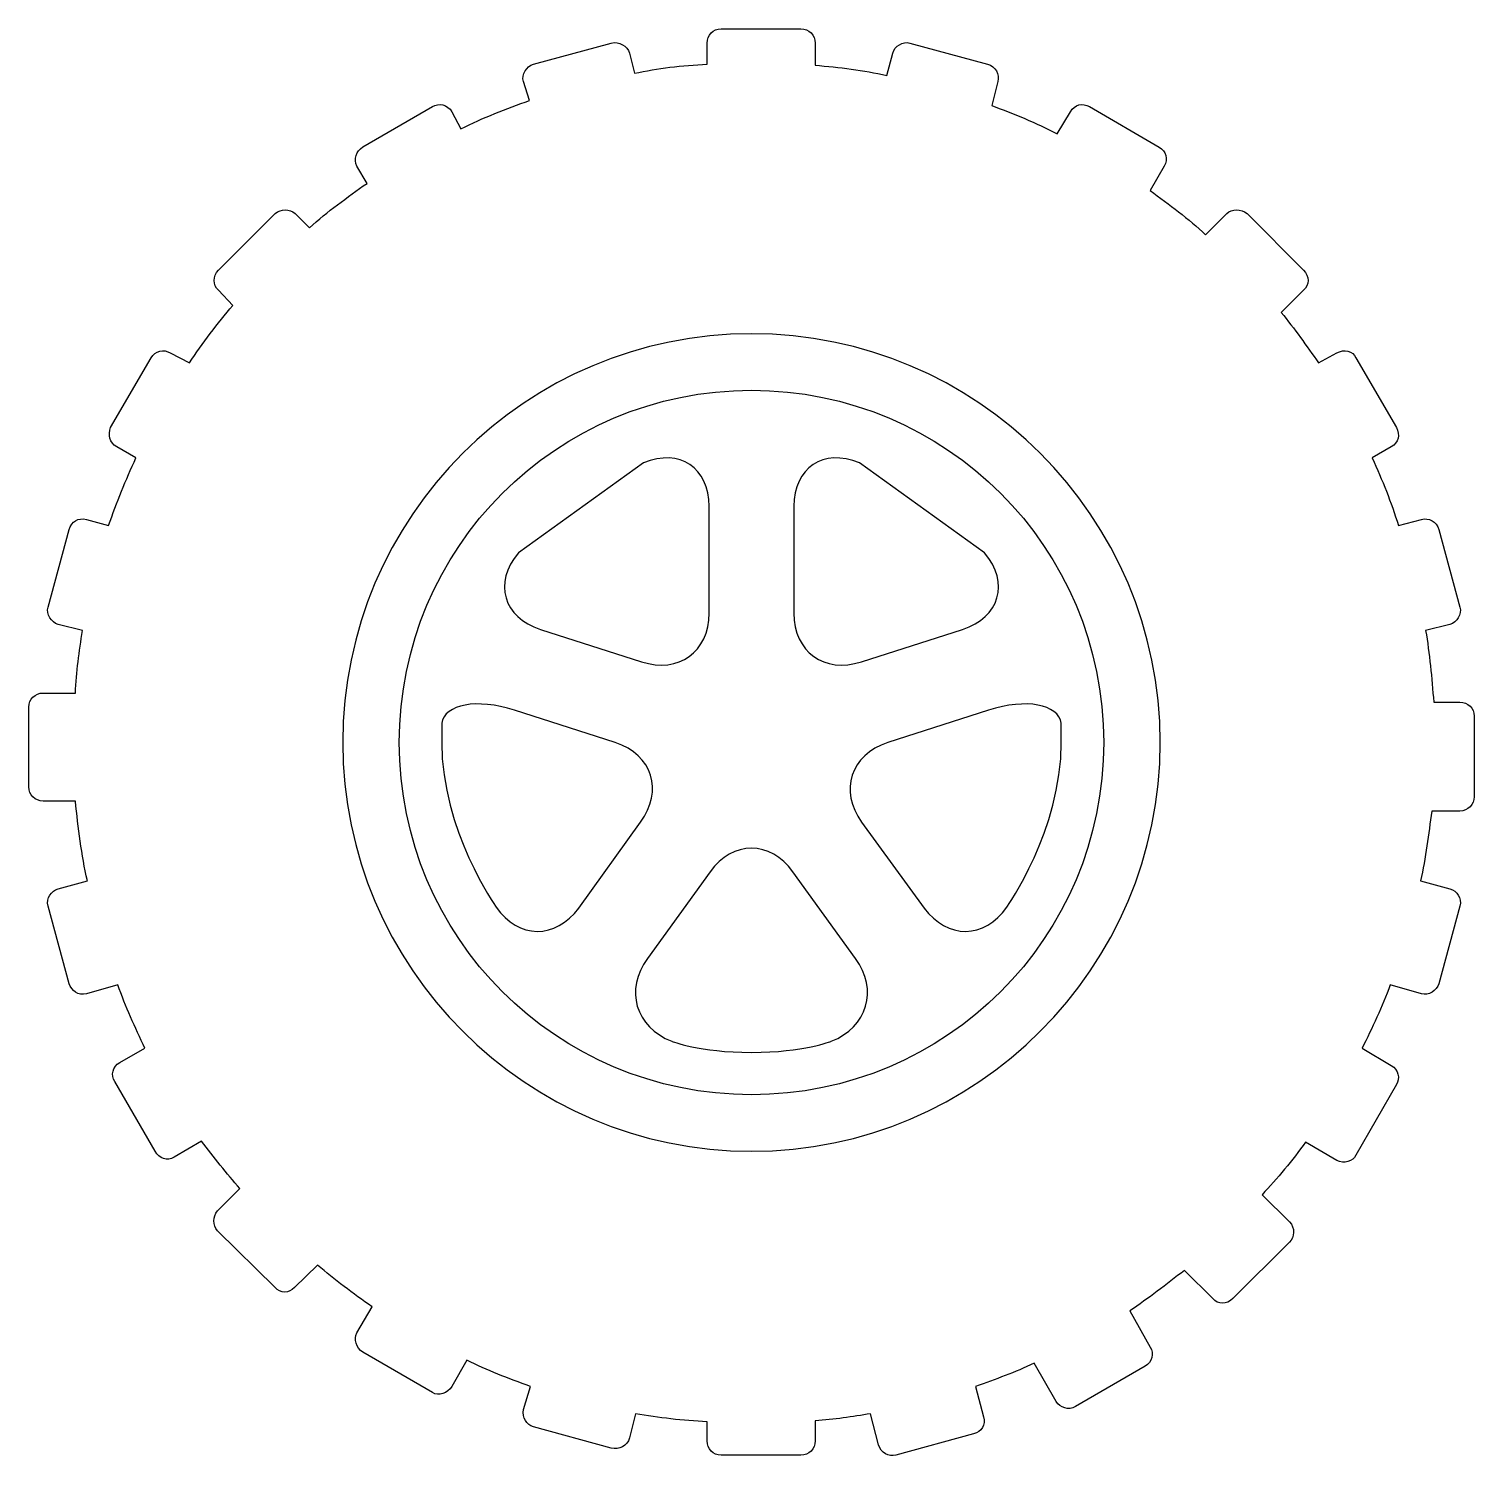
# Model space of a CAD drawing. Header units: centimetres. Extents: x -10.6 to 10.6, y -10.5 to 10.5.
import ezdxf

# ---------------------------------------------------------------- set-up
doc = ezdxf.new("R2010")
doc.units = ezdxf.units.CM
doc.header["$MEASUREMENT"] = 0
doc.layers.add('Layer 1', color=7, linetype='Continuous')

msp = doc.modelspace()

# ---------------------------------------------------------------- linework, layer by layer
at = {"layer": 'Layer 1'}
for points, knots in [([(10.39854, -1.01091), (10.51668, -1.01091), (10.60587, -0.90725), (10.60587, -0.80348), (10.60587, -0.80348), (10.60587, -0.80348), (10.60587, 0.38146), (10.60587, 0.38146), (10.60587, 0.38146), (10.60587, 0.49999), (10.51668, 0.58879), (10.39854, 0.58879), (10.39854, 0.58879), (10.39854, 0.58879), (10.0132, 0.58879), (10.0132, 0.58879), (10.0132, 0.58879), (9.98346, 0.94431), (9.95414, 1.2998), (9.89467, 1.64054), (9.89467, 1.64054), (9.89467, 1.64054), (10.2499, 1.72944), (10.2499, 1.72944), (10.2499, 1.72944), (10.35396, 1.75907), (10.42791, 1.8775), (10.39857, 1.98116), (10.39857, 1.98116), (10.39857, 1.98116), (10.08713, 3.1217), (10.08713, 3.1217), (10.08713, 3.1217), (10.05781, 3.24023), (9.93886, 3.2995), (9.83522, 3.26987), (9.83522, 3.26987), (9.83522, 3.26987), (9.49446, 3.18097), (9.49446, 3.18097), (9.49446, 3.18097), (9.3908, 3.5217), (9.25782, 3.84759), (9.10952, 4.17345), (9.10952, 4.17345), (9.10952, 4.17345), (9.3908, 4.33638), (9.3908, 4.33638), (9.3908, 4.33638), (9.49446, 4.39565), (9.5242, 4.51407), (9.46515, 4.61774), (9.46515, 4.61774), (9.46515, 4.61774), (8.87248, 5.63985), (8.87248, 5.63985), (8.87248, 5.63985), (8.82829, 5.74351), (8.69489, 5.77315), (8.5912, 5.71388), (8.5912, 5.71388), (8.5912, 5.71388), (8.32442, 5.56582), (8.32442, 5.56582), (8.32442, 5.56582), (8.14681, 5.81757), (7.96919, 6.0694), (7.77634, 6.30636), (7.77634, 6.30636), (7.77634, 6.30636), (8.1026, 6.63222), (8.1026, 6.63222), (8.1026, 6.63222), (8.19102, 6.70636), (8.19102, 6.83965), (8.1026, 6.92855), (8.1026, 6.92855), (8.1026, 6.92855), (7.27287, 7.75799), (7.27287, 7.75799), (7.27287, 7.75799), (7.18408, 7.83202), (7.0507, 7.83202), (6.97675, 7.75799), (6.97675, 7.75799), (6.97675, 7.75799), (6.66576, 7.447), (6.66576, 7.447), (6.66576, 7.447), (6.41382, 7.68399), (6.13215, 7.89129), (5.85087, 8.09875), (5.85087, 8.09875), (5.85087, 8.09875), (6.0582, 8.45427), (6.0582, 8.45427), (6.0582, 8.45427), (6.11768, 8.55793), (6.08794, 8.67636), (5.98428, 8.73563), (5.98428, 8.73563), (5.98428, 8.73563), (4.96206, 9.32819), (4.96206, 9.32819), (4.96206, 9.32819), (4.8584, 9.38735), (4.74023, 9.35772), (4.68078, 9.25405), (4.68078, 9.25405), (4.68078, 9.25405), (4.4879, 8.92819), (4.4879, 8.92819), (4.4879, 8.92819), (4.17691, 9.09112), (3.85142, 9.22442), (3.52516, 9.34295), (3.52516, 9.34295), (3.52516, 9.34295), (3.61435, 9.69847), (3.61435, 9.69847), (3.61435, 9.69847), (3.64409, 9.80213), (3.58464, 9.92067), (3.46608, 9.9503), (3.46608, 9.9503), (3.46608, 9.9503), (2.32528, 10.26135), (2.32528, 10.26135), (2.32528, 10.26135), (2.22162, 10.29098), (2.10348, 10.21695), (2.07374, 10.11329), (2.07374, 10.11329), (2.07374, 10.11329), (1.98455, 9.78743), (1.98455, 9.78743), (1.98455, 9.78743), (1.64422, 9.86146), (1.28859, 9.90588), (0.93339, 9.93549), (0.93339, 9.93549), (0.93339, 9.93549), (0.93338, 10.26135), (0.93338, 10.26135), (0.93338, 10.26135), (0.93338, 10.37988), (0.84419, 10.46878), (0.72563, 10.46878), (0.72563, 10.46878), (0.72563, 10.46878), (-0.44446, 10.46878), (-0.44446, 10.46878), (-0.44446, 10.46878), (-0.56297, 10.46878), (-0.65179, 10.37988), (-0.65179, 10.26135), (-0.65179, 10.26135), (-0.65179, 10.26135), (-0.65179, 9.95036), (-0.65179, 9.95036), (-0.65179, 9.95036), (-1.02226, 9.93549), (-1.37786, 9.89109), (-1.71859, 9.81706), (-1.71859, 9.81706), (-1.71859, 9.81706), (-1.79254, 10.11329), (-1.79254, 10.11329), (-1.79254, 10.11329), (-1.82225, 10.21695), (-1.94039, 10.29098), (-2.05892, 10.26135), (-2.05892, 10.26135), (-2.05892, 10.26135), (-3.19965, 9.95033), (-3.19965, 9.95033), (-3.19965, 9.95033), (-3.30331, 9.9207), (-3.37724, 9.80216), (-3.3475, 9.6985), (-3.3475, 9.6985), (-3.3475, 9.6985), (-3.25871, 9.41704), (-3.25871, 9.41704), (-3.25871, 9.41704), (-3.59944, 9.29859), (-3.94017, 9.16518), (-4.26606, 9.00225), (-4.26606, 9.00225), (-4.26606, 9.00225), (-4.39946, 9.25411), (-4.39946, 9.25411), (-4.39946, 9.25411), (-4.45852, 9.35777), (-4.59192, 9.38741), (-4.68071, 9.32825), (-4.68071, 9.32825), (-4.68071, 9.32825), (-5.70293, 8.73569), (-5.70293, 8.73569), (-5.70293, 8.73569), (-5.80659, 8.67642), (-5.83633, 8.558), (-5.79172, 8.45433), (-5.79172, 8.45433), (-5.79172, 8.45433), (-5.64345, 8.20247), (-5.64345, 8.20247), (-5.64345, 8.20247), (-5.94, 7.99504), (-6.22125, 7.78771), (-6.48805, 7.55072), (-6.48805, 7.55072), (-6.48805, 7.55072), (-6.69538, 7.75805), (-6.69538, 7.75805), (-6.69538, 7.75805), (-6.78417, 7.83208), (-6.90271, 7.83208), (-6.9915, 7.75805), (-6.9915, 7.75805), (-6.9915, 7.75805), (-7.82126, 6.92861), (-7.82126, 6.92861), (-7.82126, 6.92861), (-7.90966, 6.83971), (-7.90966, 6.70641), (-7.82126, 6.63228), (-7.82126, 6.63228), (-7.82126, 6.63228), (-7.61351, 6.41019), (-7.61351, 6.41019), (-7.61351, 6.41019), (-7.83571, 6.14349), (-8.0579, 5.86211), (-8.25039, 5.56588), (-8.25039, 5.56588), (-8.25039, 5.56588), (-8.53207, 5.71394), (-8.53207, 5.71394), (-8.53207, 5.71394), (-8.62086, 5.77321), (-8.75427, 5.74357), (-8.81335, 5.63991), (-8.81335, 5.63991), (-8.81335, 5.63991), (-9.40602, 4.6178), (-9.40602, 4.6178), (-9.40602, 4.6178), (-9.45021, 4.51414), (-9.42047, 4.39571), (-9.3168, 4.33644), (-9.3168, 4.33644), (-9.3168, 4.33644), (-9.03555, 4.17351), (-9.03555, 4.17351), (-9.03555, 4.17351), (-9.18382, 3.84765), (-9.3168, 3.52176), (-9.43573, 3.18103), (-9.43573, 3.18103), (-9.43573, 3.18103), (-9.76119, 3.26993), (-9.76119, 3.26993), (-9.76119, 3.26993), (-9.88012, 3.29956), (-9.98381, 3.2403), (-10.01313, 3.12176), (-10.01313, 3.12176), (-10.01313, 3.12176), (-10.32454, 1.98122), (-10.32454, 1.98122), (-10.32454, 1.98122), (-10.35386, 1.87756), (-10.27993, 1.7591), (-10.17587, 1.7295), (-10.17587, 1.7295), (-10.17587, 1.7295), (-9.82067, 1.6406), (-9.82067, 1.6406), (-9.82067, 1.6406), (-9.86488, 1.3295), (-9.90946, 1.03325), (-9.92433, 0.72226), (-9.92433, 0.72226), (-9.92433, 0.72226), (-10.39854, 0.72225), (-10.39854, 0.72225), (-10.39854, 0.72225), (-10.51668, 0.72225), (-10.60587, 0.63335), (-10.60587, 0.51482), (-10.60587, 0.51482), (-10.60587, 0.51482), (-10.60587, -0.65538), (-10.60587, -0.65538), (-10.60587, -0.65538), (-10.60587, -0.77389), (-10.51665, -0.86271), (-10.39854, -0.86271), (-10.39854, -0.86271), (-10.39854, -0.86271), (-9.9244, -0.86271), (-9.9244, -0.86271), (-9.9244, -0.86271), (-9.88019, -1.26271), (-9.83561, -1.64773), (-9.74681, -2.03288), (-9.74681, -2.03288), (-9.74681, -2.03288), (-10.17594, -2.15141), (-10.17594, -2.15141), (-10.17594, -2.15141), (-10.28, -2.18102), (-10.35395, -2.28468), (-10.32461, -2.40324), (-10.32461, -2.40324), (-10.32461, -2.40324), (-10.0132, -3.54378), (-10.0132, -3.54378), (-10.0132, -3.54378), (-9.98388, -3.64744), (-9.88019, -3.7215), (-9.76126, -3.69184), (-9.76126, -3.69184), (-9.76126, -3.69184), (-9.30239, -3.55857), (-9.30239, -3.55857), (-9.30239, -3.55857), (-9.18386, -3.88443), (-9.05045, -4.18066), (-8.90221, -4.49178), (-8.90221, -4.49178), (-8.90221, -4.49178), (-9.27268, -4.69911), (-9.27268, -4.69911), (-9.27268, -4.69911), (-9.37634, -4.75838), (-9.40608, -4.89165), (-9.3466, -4.9806), (-9.3466, -4.9806), (-9.3466, -4.9806), (-8.75433, -6.00271), (-8.75433, -6.00271), (-8.75433, -6.00271), (-8.69485, -6.10637), (-8.57674, -6.15077), (-8.47305, -6.09148), (-8.47305, -6.09148), (-8.47305, -6.09148), (-8.07287, -5.85449), (-8.07287, -5.85449), (-8.07287, -5.85449), (-7.89526, -6.09148), (-7.7024, -6.32857), (-7.50992, -6.55069), (-7.50992, -6.55069), (-7.50992, -6.55069), (-7.83578, -6.87655), (-7.83578, -6.87655), (-7.83578, -6.87655), (-7.9097, -6.96542), (-7.9097, -7.08398), (-7.83578, -7.17275), (-7.83578, -7.17275), (-7.83578, -7.17275), (-6.99157, -8.00232), (-6.99157, -8.00232), (-6.99157, -8.00232), (-6.91722, -8.09119), (-6.78424, -8.09119), (-6.70989, -8.00232), (-6.70989, -8.00232), (-6.70989, -8.00232), (-6.36916, -7.67646), (-6.36916, -7.67646), (-6.36916, -7.67646), (-6.11762, -7.88379), (-5.85081, -8.09122), (-5.56954, -8.28381), (-5.56954, -8.28381), (-5.56954, -8.28381), (-5.79174, -8.66891), (-5.79174, -8.66891), (-5.79174, -8.66891), (-5.83635, -8.75773), (-5.80661, -8.89103), (-5.70295, -8.95029), (-5.70295, -8.95029), (-5.70295, -8.95029), (-4.68073, -9.54277), (-4.68073, -9.54277), (-4.68073, -9.54277), (-4.59194, -9.60204), (-4.45853, -9.55767), (-4.39948, -9.454), (-4.39948, -9.454), (-4.39948, -9.454), (-4.17728, -9.06885), (-4.17728, -9.06885), (-4.17728, -9.06885), (-3.88116, -9.21691), (-3.57014, -9.33544), (-3.24388, -9.454), (-3.24388, -9.454), (-3.24388, -9.454), (-3.34754, -9.79465), (-3.34754, -9.79465), (-3.34754, -9.79465), (-3.36281, -9.91316), (-3.30335, -10.01685), (-3.19969, -10.04648), (-3.19969, -10.04648), (-3.19969, -10.04648), (-2.05894, -10.35758), (-2.05894, -10.35758), (-2.05894, -10.35758), (-1.94041, -10.38713), (-1.82227, -10.32787), (-1.79256, -10.20941), (-1.79256, -10.20941), (-1.79256, -10.20941), (-1.70337, -9.85392), (-1.70337, -9.85392), (-1.70337, -9.85392), (-1.36261, -9.91313), (-1.00741, -9.95758), (-0.65181, -9.97243), (-0.65181, -9.97243), (-0.65181, -9.97243), (-0.65181, -10.25392), (-0.65181, -10.25392), (-0.65181, -10.25392), (-0.65181, -10.37245), (-0.56302, -10.46125), (-0.44448, -10.46125), (-0.44448, -10.46125), (-0.44448, -10.46125), (0.72561, -10.46127), (0.72561, -10.46127), (0.72561, -10.46127), (0.84414, -10.46127), (0.93336, -10.3725), (0.93336, -10.25394), (0.93336, -10.25394), (0.93336, -10.25394), (0.93336, -9.95763), (0.93336, -9.95763), (0.93336, -9.95763), (1.21464, -9.94284), (1.48102, -9.89836), (1.74783, -9.85397), (1.74783, -9.85397), (1.74783, -9.85397), (1.86636, -10.31321), (1.86636, -10.31321), (1.86636, -10.31321), (1.8961, -10.43156), (2.01424, -10.49082), (2.1179, -10.46127), (2.1179, -10.46127), (2.1179, -10.46127), (3.25865, -10.15017), (3.25865, -10.15017), (3.25865, -10.15017), (3.37716, -10.12056), (3.43666, -10.0169), (3.40692, -9.89834), (3.40692, -9.89834), (3.40692, -9.89834), (3.28799, -9.45403), (3.28799, -9.45403), (3.28799, -9.45403), (3.58454, -9.35026), (3.86579, -9.2466), (4.14746, -9.11327), (4.14746, -9.11327), (4.14746, -9.11327), (4.47332, -9.67622), (4.47332, -9.67622), (4.47332, -9.67622), (4.53238, -9.76499), (4.65091, -9.80949), (4.75457, -9.75022), (4.75457, -9.75022), (4.75457, -9.75022), (5.77679, -9.15774), (5.77679, -9.15774), (5.77679, -9.15774), (5.88048, -9.09853), (5.91019, -8.9652), (5.85074, -8.8763), (5.85074, -8.8763), (5.85074, -8.8763), (5.55468, -8.34309), (5.55468, -8.34309), (5.55468, -8.34309), (5.82106, -8.16532), (6.08787, -7.95799), (6.35467, -7.75053), (6.35467, -7.75053), (6.35467, -7.75053), (6.76935, -8.16534), (6.76935, -8.16534), (6.76935, -8.16534), (6.84327, -8.25421), (6.97668, -8.25421), (7.06547, -8.16534), (7.06547, -8.16534), (7.06547, -8.16534), (7.8952, -7.33577), (7.8952, -7.33577), (7.8952, -7.33577), (7.96912, -7.26171), (7.9836, -7.12844), (7.8952, -7.03957), (7.8952, -7.03957), (7.8952, -7.03957), (7.49499, -6.63965), (7.49499, -6.63965), (7.49499, -6.63965), (7.71719, -6.40266), (7.93941, -6.13607), (8.13187, -5.86937), (8.13187, -5.86937), (8.13187, -5.86937), (8.59111, -6.13607), (8.59111, -6.13607), (8.59111, -6.13607), (8.6948, -6.19523), (8.8282, -6.15086), (8.87239, -6.06196), (8.87239, -6.06196), (8.87239, -6.06196), (9.46506, -5.02508), (9.46506, -5.02508), (9.46506, -5.02508), (9.52412, -4.93626), (9.49438, -4.80296), (9.39071, -4.7437), (9.39071, -4.7437), (9.39071, -4.7437), (8.96158, -4.49187), (8.96158, -4.49187), (8.96158, -4.49187), (9.10943, -4.19562), (9.2577, -3.88452), (9.37624, -3.55866), (9.37624, -3.55866), (9.37624, -3.55866), (9.83513, -3.69193), (9.83513, -3.69193), (9.83513, -3.69193), (9.93879, -3.72159), (10.05772, -3.64753), (10.08704, -3.54387), (10.08704, -3.54387), (10.08704, -3.54387), (10.39848, -2.40333), (10.39848, -2.40333), (10.39848, -2.40333), (10.4278, -2.2848), (10.35384, -2.18113), (10.24981, -2.1515), (10.24981, -2.1515), (10.24981, -2.1515), (9.82066, -2.03297), (9.82066, -2.03297), (9.82066, -2.03297), (9.89458, -1.69232), (9.9388, -1.35162), (9.98338, -1.01096), (9.98338, -1.01096), (9.98338, -1.01096), (10.39854, -1.01096), (10.39854, -1.01096), (10.39854, -1.01096), (10.39854, -1.01096), (10.39854, -1.01091), (10.39854, -1.01091)], [0, 0, 0, 0, 0.00684932, 0.00684932, 0.00684932, 0.00684932, 0.01369863, 0.01369863, 0.01369863, 0.01369863, 0.02054795, 0.02054795, 0.02054795, 0.02054795, 0.02739726, 0.02739726, 0.02739726, 0.02739726, 0.03424658, 0.03424658, 0.03424658, 0.03424658, 0.04109589, 0.04109589, 0.04109589, 0.04109589, 0.04794521, 0.04794521, 0.04794521, 0.04794521, 0.05479452, 0.05479452, 0.05479452, 0.05479452, 0.06164384, 0.06164384, 0.06164384, 0.06164384, 0.06849315, 0.06849315, 0.06849315, 0.06849315, 0.07534247, 0.07534247, 0.07534247, 0.07534247, 0.08219178, 0.08219178, 0.08219178, 0.08219178, 0.0890411, 0.0890411, 0.0890411, 0.0890411, 0.09589041, 0.09589041, 0.09589041, 0.09589041, 0.10273973, 0.10273973, 0.10273973, 0.10273973, 0.10958904, 0.10958904, 0.10958904, 0.10958904, 0.11643836, 0.11643836, 0.11643836, 0.11643836, 0.12328767, 0.12328767, 0.12328767, 0.12328767, 0.13013699, 0.13013699, 0.13013699, 0.13013699, 0.1369863, 0.1369863, 0.1369863, 0.1369863, 0.14383562, 0.14383562, 0.14383562, 0.14383562, 0.15068493, 0.15068493, 0.15068493, 0.15068493, 0.15753425, 0.15753425, 0.15753425, 0.15753425, 0.16438356, 0.16438356, 0.16438356, 0.16438356, 0.17123288, 0.17123288, 0.17123288, 0.17123288, 0.17808219, 0.17808219, 0.17808219, 0.17808219, 0.18493151, 0.18493151, 0.18493151, 0.18493151, 0.19178082, 0.19178082, 0.19178082, 0.19178082, 0.19863014, 0.19863014, 0.19863014, 0.19863014, 0.20547945, 0.20547945, 0.20547945, 0.20547945, 0.21232877, 0.21232877, 0.21232877, 0.21232877, 0.21917808, 0.21917808, 0.21917808, 0.21917808, 0.2260274, 0.2260274, 0.2260274, 0.2260274, 0.23287671, 0.23287671, 0.23287671, 0.23287671, 0.23972603, 0.23972603, 0.23972603, 0.23972603, 0.24657534, 0.24657534, 0.24657534, 0.24657534, 0.25342466, 0.25342466, 0.25342466, 0.25342466, 0.26027397, 0.26027397, 0.26027397, 0.26027397, 0.26712329, 0.26712329, 0.26712329, 0.26712329, 0.2739726, 0.2739726, 0.2739726, 0.2739726, 0.28082192, 0.28082192, 0.28082192, 0.28082192, 0.28767123, 0.28767123, 0.28767123, 0.28767123, 0.29452055, 0.29452055, 0.29452055, 0.29452055, 0.30136986, 0.30136986, 0.30136986, 0.30136986, 0.30821918, 0.30821918, 0.30821918, 0.30821918, 0.31506849, 0.31506849, 0.31506849, 0.31506849, 0.32191781, 0.32191781, 0.32191781, 0.32191781, 0.32876712, 0.32876712, 0.32876712, 0.32876712, 0.33561644, 0.33561644, 0.33561644, 0.33561644, 0.34246575, 0.34246575, 0.34246575, 0.34246575, 0.34931507, 0.34931507, 0.34931507, 0.34931507, 0.35616438, 0.35616438, 0.35616438, 0.35616438, 0.3630137, 0.3630137, 0.3630137, 0.3630137, 0.36986301, 0.36986301, 0.36986301, 0.36986301, 0.37671233, 0.37671233, 0.37671233, 0.37671233, 0.38356164, 0.38356164, 0.38356164, 0.38356164, 0.39041096, 0.39041096, 0.39041096, 0.39041096, 0.39726027, 0.39726027, 0.39726027, 0.39726027, 0.40410959, 0.40410959, 0.40410959, 0.40410959, 0.4109589, 0.4109589, 0.4109589, 0.4109589, 0.41780822, 0.41780822, 0.41780822, 0.41780822, 0.42465753, 0.42465753, 0.42465753, 0.42465753, 0.43150685, 0.43150685, 0.43150685, 0.43150685, 0.43835616, 0.43835616, 0.43835616, 0.43835616, 0.44520548, 0.44520548, 0.44520548, 0.44520548, 0.45205479, 0.45205479, 0.45205479, 0.45205479, 0.45890411, 0.45890411, 0.45890411, 0.45890411, 0.46575342, 0.46575342, 0.46575342, 0.46575342, 0.47260274, 0.47260274, 0.47260274, 0.47260274, 0.47945205, 0.47945205, 0.47945205, 0.47945205, 0.48630137, 0.48630137, 0.48630137, 0.48630137, 0.49315068, 0.49315068, 0.49315068, 0.49315068, 0.5, 0.5, 0.5, 0.5, 0.50684932, 0.50684932, 0.50684932, 0.50684932, 0.51369863, 0.51369863, 0.51369863, 0.51369863, 0.52054795, 0.52054795, 0.52054795, 0.52054795, 0.52739726, 0.52739726, 0.52739726, 0.52739726, 0.53424658, 0.53424658, 0.53424658, 0.53424658, 0.54109589, 0.54109589, 0.54109589, 0.54109589, 0.54794521, 0.54794521, 0.54794521, 0.54794521, 0.55479452, 0.55479452, 0.55479452, 0.55479452, 0.56164384, 0.56164384, 0.56164384, 0.56164384, 0.56849315, 0.56849315, 0.56849315, 0.56849315, 0.57534247, 0.57534247, 0.57534247, 0.57534247, 0.58219178, 0.58219178, 0.58219178, 0.58219178, 0.5890411, 0.5890411, 0.5890411, 0.5890411, 0.59589041, 0.59589041, 0.59589041, 0.59589041, 0.60273973, 0.60273973, 0.60273973, 0.60273973, 0.60958904, 0.60958904, 0.60958904, 0.60958904, 0.61643836, 0.61643836, 0.61643836, 0.61643836, 0.62328767, 0.62328767, 0.62328767, 0.62328767, 0.63013699, 0.63013699, 0.63013699, 0.63013699, 0.6369863, 0.6369863, 0.6369863, 0.6369863, 0.64383562, 0.64383562, 0.64383562, 0.64383562, 0.65068493, 0.65068493, 0.65068493, 0.65068493, 0.65753425, 0.65753425, 0.65753425, 0.65753425, 0.66438356, 0.66438356, 0.66438356, 0.66438356, 0.67123288, 0.67123288, 0.67123288, 0.67123288, 0.67808219, 0.67808219, 0.67808219, 0.67808219, 0.68493151, 0.68493151, 0.68493151, 0.68493151, 0.69178082, 0.69178082, 0.69178082, 0.69178082, 0.69863014, 0.69863014, 0.69863014, 0.69863014, 0.70547945, 0.70547945, 0.70547945, 0.70547945, 0.71232877, 0.71232877, 0.71232877, 0.71232877, 0.71917808, 0.71917808, 0.71917808, 0.71917808, 0.7260274, 0.7260274, 0.7260274, 0.7260274, 0.73287671, 0.73287671, 0.73287671, 0.73287671, 0.73972603, 0.73972603, 0.73972603, 0.73972603, 0.74657534, 0.74657534, 0.74657534, 0.74657534, 0.75342466, 0.75342466, 0.75342466, 0.75342466, 0.76027397, 0.76027397, 0.76027397, 0.76027397, 0.76712329, 0.76712329, 0.76712329, 0.76712329, 0.7739726, 0.7739726, 0.7739726, 0.7739726, 0.78082192, 0.78082192, 0.78082192, 0.78082192, 0.78767123, 0.78767123, 0.78767123, 0.78767123, 0.79452055, 0.79452055, 0.79452055, 0.79452055, 0.80136986, 0.80136986, 0.80136986, 0.80136986, 0.80821918, 0.80821918, 0.80821918, 0.80821918, 0.81506849, 0.81506849, 0.81506849, 0.81506849, 0.82191781, 0.82191781, 0.82191781, 0.82191781, 0.82876712, 0.82876712, 0.82876712, 0.82876712, 0.83561644, 0.83561644, 0.83561644, 0.83561644, 0.84246575, 0.84246575, 0.84246575, 0.84246575, 0.84931507, 0.84931507, 0.84931507, 0.84931507, 0.85616438, 0.85616438, 0.85616438, 0.85616438, 0.8630137, 0.8630137, 0.8630137, 0.8630137, 0.86986301, 0.86986301, 0.86986301, 0.86986301, 0.87671233, 0.87671233, 0.87671233, 0.87671233, 0.88356164, 0.88356164, 0.88356164, 0.88356164, 0.89041096, 0.89041096, 0.89041096, 0.89041096, 0.89726027, 0.89726027, 0.89726027, 0.89726027, 0.90410959, 0.90410959, 0.90410959, 0.90410959, 0.9109589, 0.9109589, 0.9109589, 0.9109589, 0.91780822, 0.91780822, 0.91780822, 0.91780822, 0.92465753, 0.92465753, 0.92465753, 0.92465753, 0.93150685, 0.93150685, 0.93150685, 0.93150685, 0.93835616, 0.93835616, 0.93835616, 0.93835616, 0.94520548, 0.94520548, 0.94520548, 0.94520548, 0.95205479, 0.95205479, 0.95205479, 0.95205479, 0.95890411, 0.95890411, 0.95890411, 0.95890411, 0.96575342, 0.96575342, 0.96575342, 0.96575342, 0.97260274, 0.97260274, 0.97260274, 0.97260274, 0.97945205, 0.97945205, 0.97945205, 0.97945205, 0.98630137, 0.98630137, 0.98630137, 0.98630137, 1, 1, 1, 1]), ([(0.00001, -6.00277), (-3.30331, -6.00277), (-5.99907, -3.3068), (-5.99907, -0.00369), (-5.99907, -0.00369), (-5.99907, 3.31429), (-3.30331, 5.99539), (0.00001, 5.99539), (0.00001, 5.99539), (3.30333, 5.99539), (5.99907, 3.31429), (5.99907, -0.00369), (5.99907, -0.00369), (5.99907, -3.3068), (3.30331, -6.00277), (0.00001, -6.00277)], [0, 0, 0, 0, 0.2, 0.2, 0.2, 0.2, 0.4, 0.4, 0.4, 0.4, 0.6, 0.6, 0.6, 0.6, 1, 1, 1, 1]), ([(0.00001, 5.16584), (-2.85889, 5.16584), (-5.16931, 2.85513), (-5.16931, -0.00369), (-5.16931, -0.00369), (-5.16931, -2.86249), (-2.85889, -5.1732), (0.00001, -5.1732), (0.00001, -5.1732), (2.85891, -5.1732), (5.16933, -2.86249), (5.16933, -0.00369), (5.16933, -0.00369), (5.16934, 2.85513), (2.85889, 5.16584), (0.00001, 5.16584)], [0, 0, 0, 0, 0.2, 0.2, 0.2, 0.2, 0.4, 0.4, 0.4, 0.4, 0.6, 0.6, 0.6, 0.6, 1, 1, 1, 1]), ([(-3.42145, 2.78108), (-3.42145, 2.78108), (-1.58519, 4.09942), (-1.58519, 4.09942), (-1.58519, 4.09942), (-1.05155, 4.32154), (-0.62242, 4.02528), (-0.62242, 3.46246), (-0.62242, 3.46246), (-0.62242, 3.46246), (-0.62242, 1.89237), (-0.62242, 1.89237), (-0.62242, 1.89237), (-0.62242, 1.32942), (-1.06681, 1.00356), (-1.6149, 1.18136), (-1.6149, 1.18136), (-1.6149, 1.18136), (-3.09598, 1.65531), (-3.09598, 1.65531), (-3.09598, 1.65531), (-3.64404, 1.8331), (-3.79192, 2.33668), (-3.42145, 2.78108)], [0, 0, 0, 0, 0.14285714, 0.14285714, 0.14285714, 0.14285714, 0.28571429, 0.28571429, 0.28571429, 0.28571429, 0.42857143, 0.42857143, 0.42857143, 0.42857143, 0.57142857, 0.57142857, 0.57142857, 0.57142857, 0.71428571, 0.71428571, 0.71428571, 0.71428571, 1, 1, 1, 1]), ([(0.622, 3.46246), (0.622, 4.02528), (1.05152, 4.32154), (1.58514, 4.09942), (1.58514, 4.09942), (1.58514, 4.09942), (3.42143, 2.78108), (3.42143, 2.78108), (3.42143, 2.78108), (3.7919, 2.33669), (3.64402, 1.8331), (3.09594, 1.6553), (3.09594, 1.6553), (3.09594, 1.6553), (1.61446, 1.18135), (1.61446, 1.18135), (1.61446, 1.18135), (1.0664, 1.00355), (0.62198, 1.32941), (0.62198, 1.89236), (0.62198, 1.89236), (0.62198, 1.89236), (0.62197, 3.46246), (0.62197, 3.46246), (0.62197, 3.46246), (0.62197, 3.46246), (0.622, 3.46246), (0.622, 3.46246)], [0, 0, 0, 0, 0.125, 0.125, 0.125, 0.125, 0.25, 0.25, 0.25, 0.25, 0.375, 0.375, 0.375, 0.375, 0.5, 0.5, 0.5, 0.5, 0.625, 0.625, 0.625, 0.625, 0.75, 0.75, 0.75, 0.75, 1, 1, 1, 1]), ([(-3.7477, -2.41809), (-3.7477, -2.41809), (-4.5473, -1.29231), (-4.5473, -0.00371), (-4.5473, -0.00371), (-4.5473, 0.27778), (-4.5473, 0.27778), (-4.5473, 0.27778), (-4.5473, 0.27778), (-4.50311, 0.55924), (-4.02895, 0.64806), (-3.4809, 0.47034), (-3.4809, 0.47034), (-3.4809, 0.47034), (-1.99982, -0.00371), (-1.99982, -0.00371), (-1.99982, -0.00371), (-1.45174, -0.1814), (-1.28859, -0.71472), (-1.62935, -1.17388), (-1.62935, -1.17388), (-1.62935, -1.17388), (-2.53303, -2.43298), (-2.53303, -2.43298), (-2.53303, -2.43298), (-2.87379, -2.89212), (-3.42145, -2.89212), (-3.7477, -2.41809)], [0, 0, 0, 0, 0.125, 0.125, 0.125, 0.125, 0.25, 0.25, 0.25, 0.25, 0.375, 0.375, 0.375, 0.375, 0.5, 0.5, 0.5, 0.5, 0.625, 0.625, 0.625, 0.625, 0.75, 0.75, 0.75, 0.75, 1, 1, 1, 1]), ([(4.54733, 0.2778), (4.54733, 0.2778), (4.54733, 0.2778), (4.54733, -0.00369), (4.54733, -0.00369), (4.54733, -1.29232), (3.74771, -2.41807), (3.74771, -2.41807), (3.74771, -2.41807), (3.42145, -2.8921), (2.87337, -2.8921), (2.53264, -2.43297), (2.53264, -2.43297), (2.53264, -2.43297), (1.61448, -1.17387), (1.61448, -1.17387), (1.61448, -1.17387), (1.28862, -0.71471), (1.45176, -0.18139), (1.99982, -0.0037), (1.99982, -0.0037), (1.99982, -0.0037), (3.4809, 0.47035), (3.4809, 0.47035), (3.4809, 0.47035), (4.02898, 0.64806), (4.50312, 0.55926), (4.54733, 0.2778)], [0, 0, 0, 0, 0.125, 0.125, 0.125, 0.125, 0.25, 0.25, 0.25, 0.25, 0.375, 0.375, 0.375, 0.375, 0.5, 0.5, 0.5, 0.5, 0.625, 0.625, 0.625, 0.625, 0.75, 0.75, 0.75, 0.75, 1, 1, 1, 1]), ([(1.17008, -4.38818), (1.17008, -4.38818), (0.77027, -4.55111), (-0.00001, -4.55111), (-0.00001, -4.55111), (-0.77029, -4.55111), (-1.1705, -4.38818), (-1.1705, -4.38818), (-1.1705, -4.38818), (-1.70332, -4.18069), (-1.86643, -3.63266), (-1.5257, -3.17348), (-1.5257, -3.17348), (-1.5257, -3.17348), (-0.60715, -1.89964), (-0.60715, -1.89964), (-0.60715, -1.89964), (-0.28166, -1.44046), (0.28166, -1.44046), (0.60716, -1.89964), (0.60716, -1.89964), (0.60716, -1.89964), (1.52571, -3.17348), (1.52571, -3.17348), (1.52571, -3.17348), (1.86644, -3.63269), (1.70329, -4.18072), (1.17008, -4.38818)], [0, 0, 0, 0, 0.125, 0.125, 0.125, 0.125, 0.25, 0.25, 0.25, 0.25, 0.375, 0.375, 0.375, 0.375, 0.5, 0.5, 0.5, 0.5, 0.625, 0.625, 0.625, 0.625, 0.75, 0.75, 0.75, 0.75, 1, 1, 1, 1])]:
    msp.add_open_spline(points, degree=3, knots=knots, dxfattribs=at)

doc.saveas('drawing.dxf')
